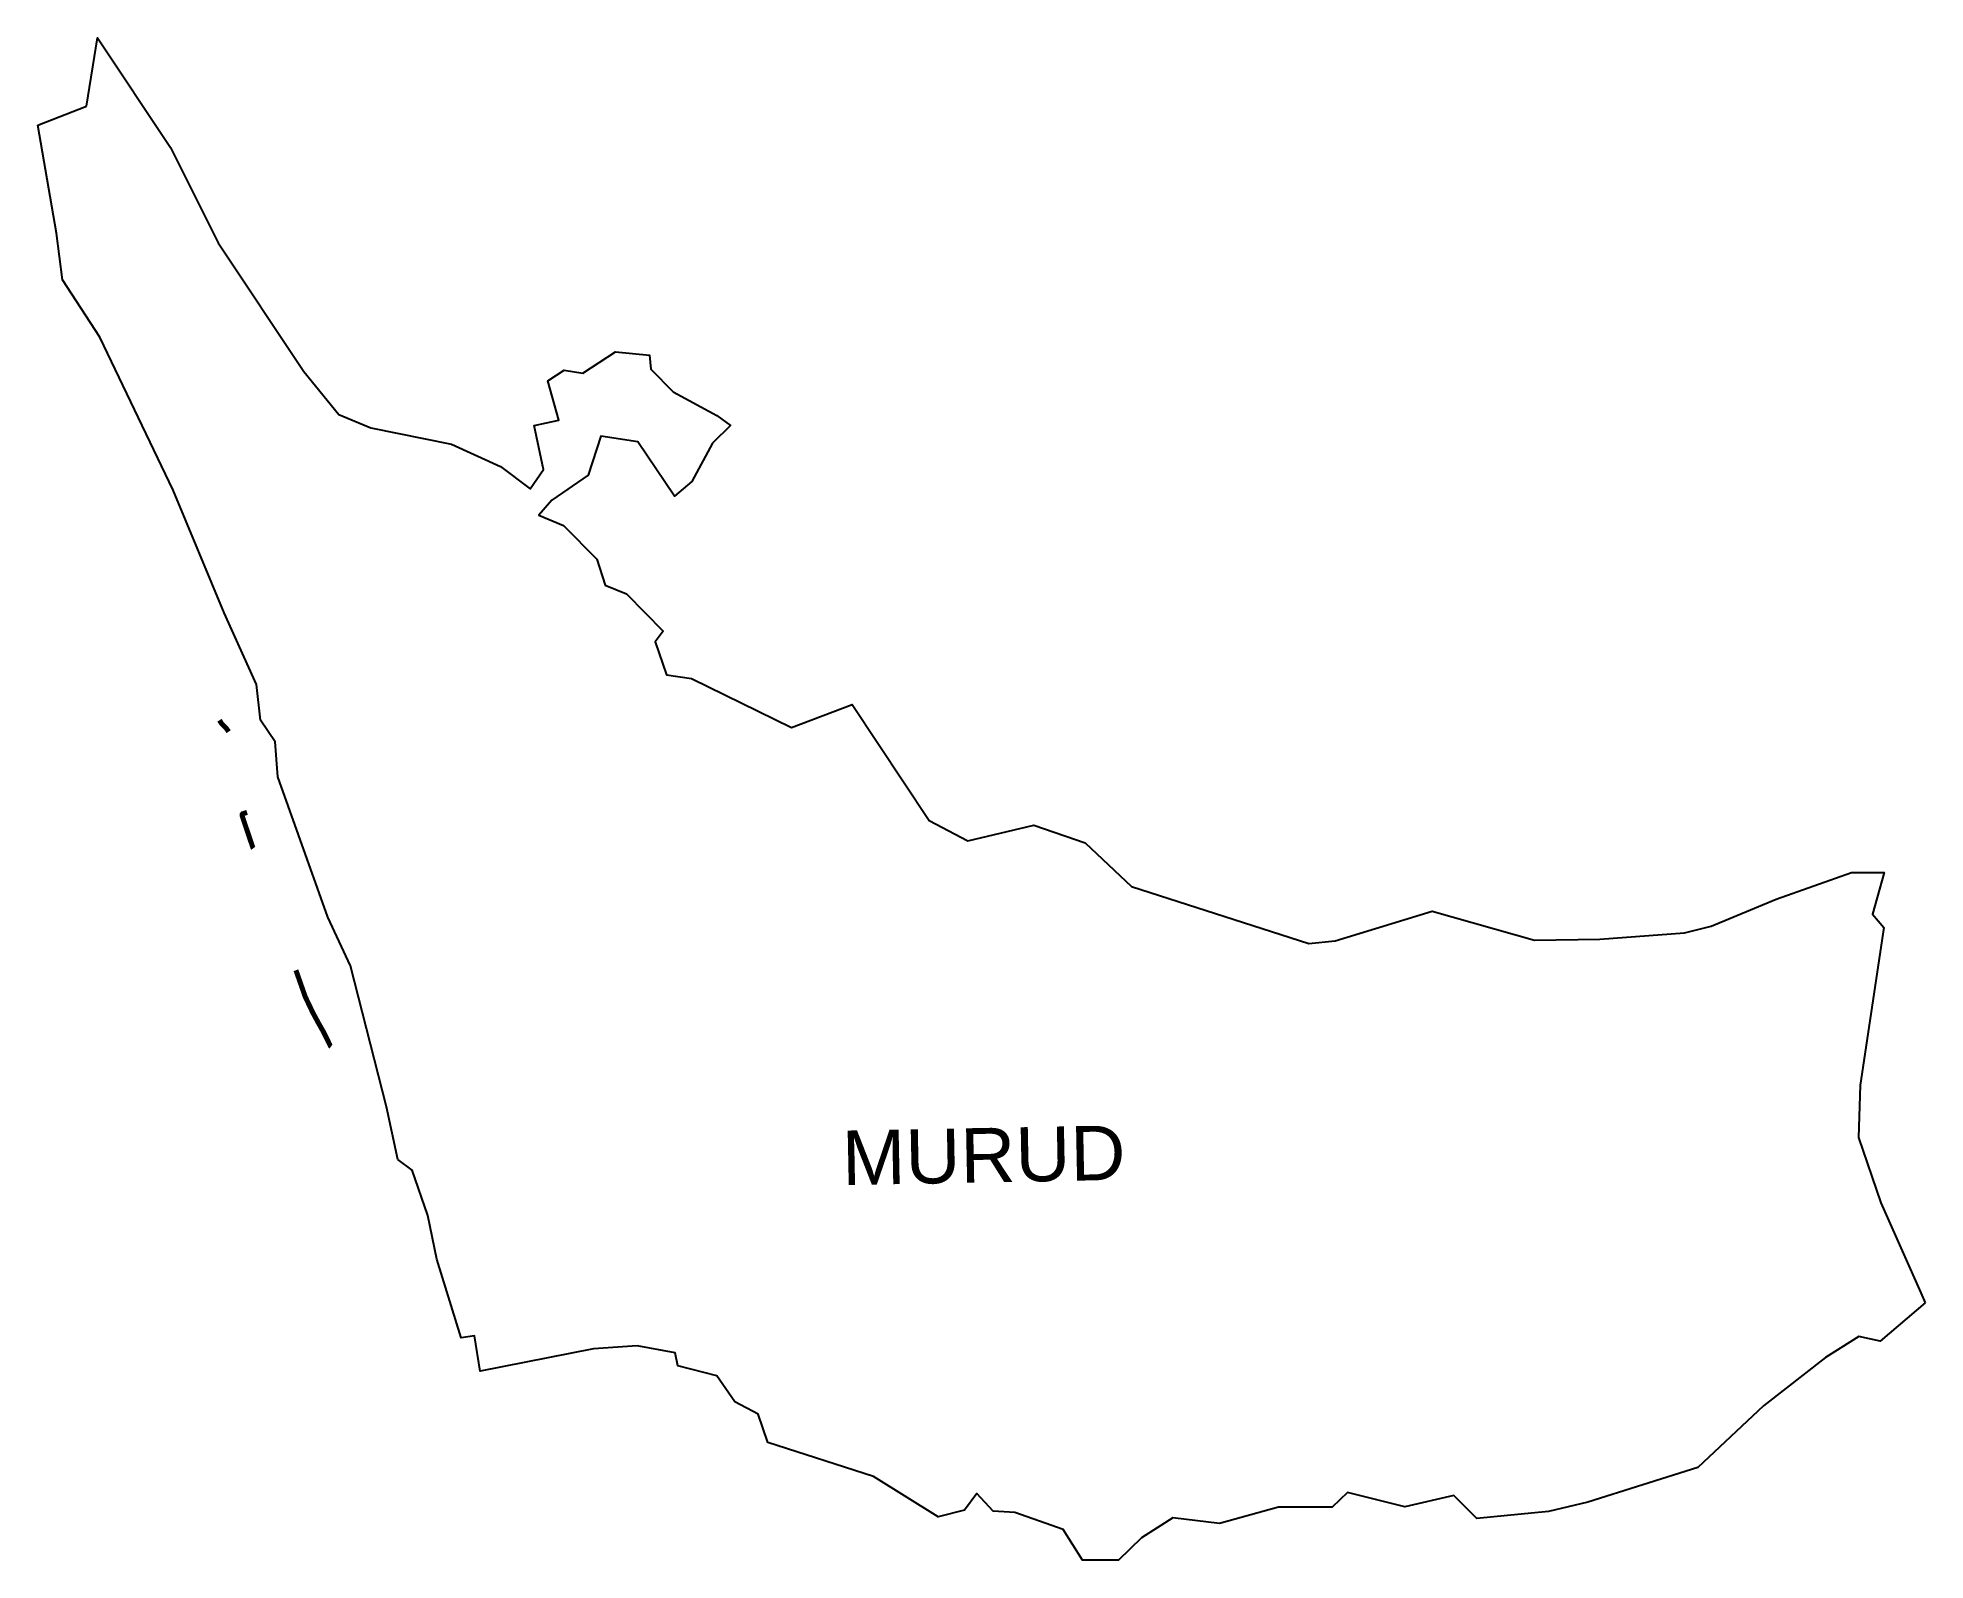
# Model space of a CAD drawing. Header units: metres. Extents: x 299634 to 303400, y 1964915 to 1967954.
import ezdxf

# ---------------------------------------------------------------- set-up
doc = ezdxf.new("R2010")
doc.units = ezdxf.units.M
for name, color, linetype in [('ARTIFICIALLY PROTECTED', 10, 'Continuous'), ('village', 3, 'Continuous'), ('VILLAGE NAME', 250, 'Continuous')]:
    doc.layers.add(name, color=color, linetype=linetype)
doc.styles.get("Standard").update_dxf_attribs({"font": 'calibri.ttf'})

msp = doc.modelspace()

# ---------------------------------------------------------------- linework, layer by layer
at = {"layer": 'ARTIFICIALLY PROTECTED', "const_width": 10, "flags": 128}
for points in [[(299996.7, 1966591.7), (300001.6, 1966584.3), (300010.7, 1966575.2), (300015, 1966568.9)], [(300051.8, 1966407.8), (300043, 1966405.1), (300042, 1966403.7), (300042, 1966401), (300049.4, 1966378.9), (300063.6, 1966336.9), (300064.2, 1966336.1)], [(300149.2, 1966092.8), (300150.2, 1966090.2), (300167.8, 1966040), (300182.7, 1966008.7), (300193.7, 1965988.2), (300203.4, 1965971.3), (300218.4, 1965941), (300219.2, 1965940.4)]]:
    msp.add_lwpolyline(points, dxfattribs=at)
at = {"layer": 'village', "flags": 128}
msp.add_lwpolyline([(299634.2, 1967779.4), (299731.6, 1967817.3)], dxfattribs=at)
at = {"layer": 'village', "color": 3, "true_color": 0x00ff00}
for points in [[(299731.6, 1967817.3, 0), (299753.2, 1967953.8, 0), (299899.1, 1967734.5, 0), (299994.1, 1967544.5, 0), (300165.1, 1967287.4, 0), (300235, 1967202.1, 0), (300298.9, 1967175.3, 0), (300459.7, 1967142.9, 0), (300557.6, 1967098, 0), (300616.5, 1967053.2, 0), (300643.2, 1967092.4, 0), (300624.2, 1967179.8, 0), (300673.7, 1967190.3, 0), (300651.8, 1967269.1, 0), (300684.5, 1967290.6, 0), (300721.5, 1967284.2, 0), (300786.9, 1967327.1, 0), (300854.5, 1967320, 0), (300857.4, 1967292.5, 0), (300902.1, 1967247.3, 0), (300989.2, 1967199.6, 0), (301015.9, 1967180.2, 0), (300980.4, 1967144.5, 0), (300938.9, 1967068.2, 0), (300904.2, 1967038.8, 0), (300831.5, 1967147.4, 0), (300757.8, 1967158.4, 0), (300732.2, 1967080.6, 0), (300659.5, 1967030.8, 0), (300634.1, 1967001, 0), (300683.3, 1966980.2, 0), (300749.8, 1966913.3, 0), (300765.9, 1966861.5, 0), (300808.9, 1966844.3, 0), (300882.1, 1966769.2, 0), (300866, 1966748.2, 0), (300888.3, 1966682.6, 0), (300938.3, 1966674.7, 0), (301138.2, 1966577.5, 0), (301258.8, 1966623.1, 0), (301412.7, 1966391.7, 0), (301489.7, 1966351.1, 0), (301621.4, 1966382.4, 0), (301723.6, 1966347.3, 0), (301815.8, 1966259.8, 0), (302170.2, 1966146.4, 0), (302222.6, 1966151.3, 0), (302416.2, 1966211, 0), (302620.1, 1966152.7, 0), (302750.4, 1966154.8, 0), (302919.5, 1966167.6, 0), (302972.7, 1966180.7, 0), (303102.1, 1966234.7, 0), (303252.6, 1966287.7, 0), (303317.8, 1966287.9, 0), (303294.1, 1966204.7, 0), (303316.9, 1966178.3, 0), (303269.7, 1965863.6, 0), (303266.7, 1965758.9, 0), (303310.6, 1965628.4, 0), (303390.7, 1965449, 0), (303399.5, 1965429.2, 0)], [(303399.5, 1965429.2, 0), (303309.9, 1965352.4, 0), (303266.8, 1965361.8, 0), (303200.6, 1965320.1, 0), (303076.9, 1965223.5, 0), (302946.2, 1965100.4, 0), (302726.6, 1965031.1, 0), (302647.7, 1965012.4, 0), (302504.9, 1964998.4, 0), (302459.4, 1965044.8, 0), (302361.2, 1965022.2, 0), (302247.1, 1965050.3, 0), (302216.2, 1965021.4, 0), (302109.1, 1965021.5, 0), (301991.6, 1964988.5, 0), (301898.4, 1964999.9, 0), (301836, 1964960.3, 0), (301790, 1964915.3, 0), (301718.3, 1964915.3, 0), (301680.1, 1964977, 0), (301583.7, 1965010.4, 0), (301540.3, 1965013.3, 0), (301507.7, 1965048.4, 0), (301483.2, 1965015.2, 0), (301430.4, 1965001.8, 0), (301301.2, 1965082.3, 0), (301090.4, 1965150.6, 0), (301071.7, 1965207.1, 0), (301025, 1965231.6, 0), (300988.6, 1965283.2, 0), (300911, 1965303, 0), (300905.5, 1965329, 0), (300830.3, 1965343.3, 0), (300743.2, 1965337.2, 0), (300516.9, 1965292.9, 0), (300505.4, 1965362.9, 0), (300478.6, 1965359.1, 0), (300430.2, 1965516.2, 0), (300412.4, 1965603.6, 0), (300381, 1965693.5, 0), (300352.6, 1965714.9, 0), (300329.8, 1965820.3, 0), (300258, 1966101.7, 0), (300213, 1966199, 0), (300113, 1966478.5, 0), (300107.6, 1966548.3, 0), (300078.6, 1966591.9, 0), (300070.9, 1966663.3, 0), (300005.8, 1966806.4, 0), (299904.3, 1967051.1, 0), (299758.1, 1967356.5, 0), (299683.6, 1967470.9, 0), (299671.7, 1967563.5, 0), (299634.2, 1967779.4, 0)]]:
    msp.add_polyline3d(points, dxfattribs=at)

# ---------------------------------------------------------------- texts
at = {"layer": 'VILLAGE NAME', "insert": (301237.5, 1965772.6), "char_height": 108.748, "attachment_point": 1, "rotation": 1.1028}
msp.add_mtext_dynamic_manual_height_columns('{\\fArial|b0|i0|c0|p34;MURUD}', width=1571.314, gutter_width=543.7, heights=[0], dxfattribs=at)

doc.saveas('drawing.dxf')
